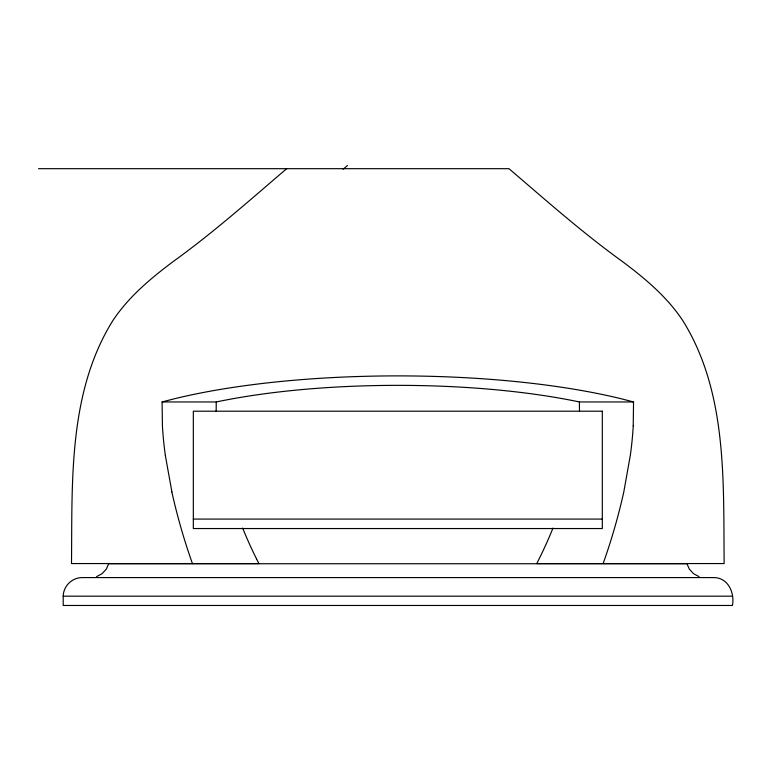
<?xml version="1.0" encoding="UTF-8"?>
<svg xmlns="http://www.w3.org/2000/svg" width="771" height="771" viewBox="0 0 771 771"><rect width="100%" height="100%" fill="white"/><g stroke="black" fill="none" stroke-linecap="round" stroke-linejoin="round"><path stroke-width="1.16" d="M579.493 411.251L579.387 401.951A285.328 72.628 0 0 0 216.275 401.961L162.093 401.951L162.421 425.871A389.278 376.45 0 0 0 165.341 455.353M216.256 401.951L216.159 411.251M633.222 425.871L633.55 401.951L622.689 399.127A322.345 82.054 0 0 0 454.321 377.154L449.589 376.952A322.914 82.198 0 0 0 346.054 376.952L341.341 377.154A322.345 82.054 0 0 0 172.955 399.127L162.093 401.951M63.203 596.176C63.376 586.22 71.828 577.778 81.784 577.585L713.859 577.585C728.181 577.633 734.83 592.966 732.45 605.466L63.203 605.466L63.203 596.176L732.45 596.176M603.5 562.753L603.259 563.456M286.648 168.685C249.534 200.46 212.902 232.919 173.224 261.533C150.586 278.485 128.487 296.931 112.749 320.755C67.964 392.815 72.368 482 71.491 563.562L258.892 563.562L256.531 558.908M343.105 169.234L347.442 165.534M96.539 576.641L102.042 573.72L106.282 569.143L108.682 563.746L686.961 563.746L689.361 569.143L693.592 573.72L699.104 576.641M38.55 168.685L508.995 168.685C546.109 200.46 582.741 232.919 622.419 261.533C645.067 278.485 667.166 296.931 682.894 320.755C727.679 392.815 723.275 482 724.152 563.562L536.751 563.562L539.112 558.908A444.703 430.054 0 0 0 552.98 528.077M579.387 401.951L633.55 401.951M193.328 519.076L602.315 519.076M192.422 563.562L192.133 562.724A648.835 627.459 0 0 1 171.837 491.927M171.904 491.917L165.322 455.353M603.452 562.676A648.816 627.44 0 0 0 623.806 491.927L630.321 455.333A389.239 376.412 0 0 0 633.242 425.871M256.55 558.898A444.703 430.054 0 0 1 242.663 528.077M602.315 411.203L193.328 411.203L193.328 528.54L602.315 528.54L602.315 411.203"/></g></svg>
